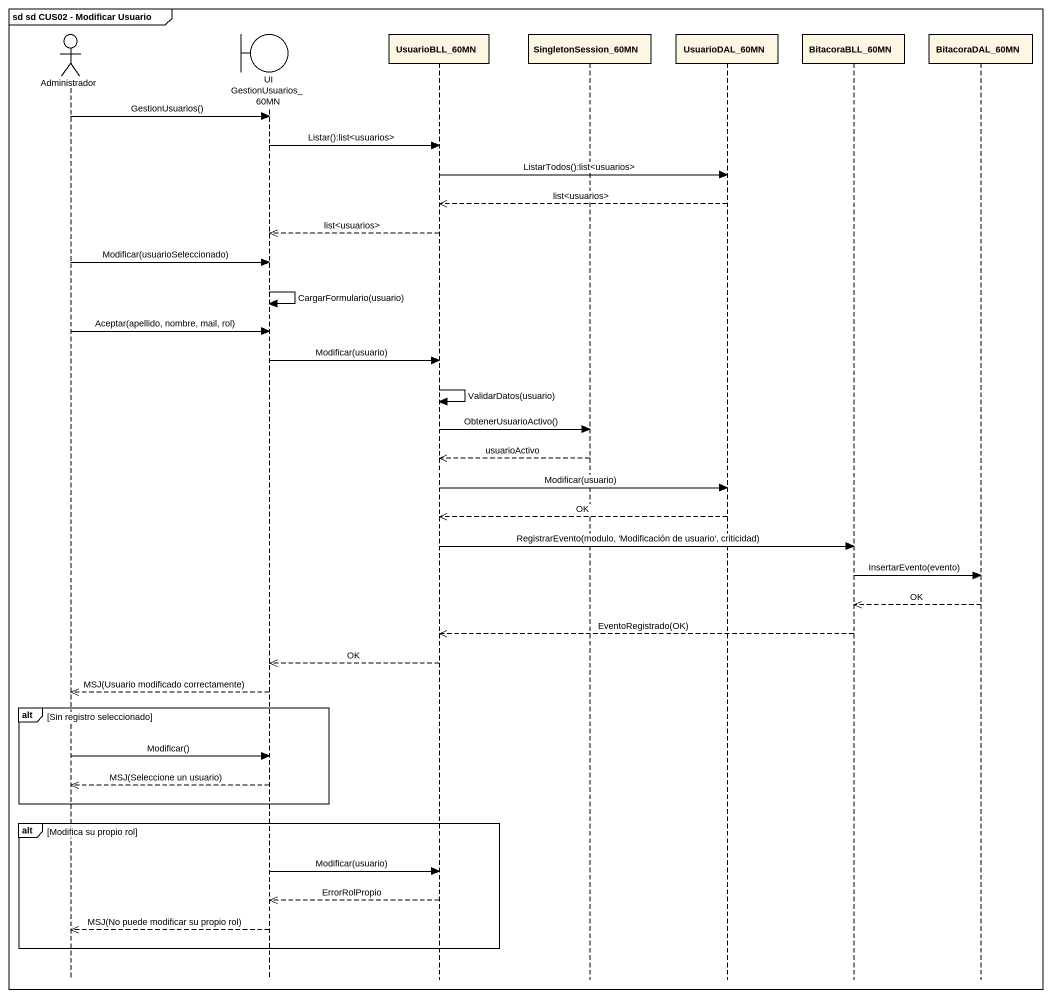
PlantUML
@startuml
mainframe sd sd CUS02 - Modificar Usuario
hide footbox
actor Administrador
boundary "UI GestionUsuarios_60MN" as UI_GestionUsuarios_60MN
participant UsuarioBLL_60MN
participant SingletonSession_60MN
participant UsuarioDAL_60MN
participant BitacoraBLL_60MN
participant BitacoraDAL_60MN

Administrador -> UI_GestionUsuarios_60MN : GestionUsuarios()
UI_GestionUsuarios_60MN -> UsuarioBLL_60MN : Listar():list<usuarios>
UsuarioBLL_60MN -> UsuarioDAL_60MN : ListarTodos():list<usuarios>
UsuarioDAL_60MN -->> UsuarioBLL_60MN : list<usuarios>
UsuarioBLL_60MN -->> UI_GestionUsuarios_60MN : list<usuarios>
Administrador -> UI_GestionUsuarios_60MN : Modificar(usuarioSeleccionado)
UI_GestionUsuarios_60MN -> UI_GestionUsuarios_60MN : CargarFormulario(usuario)
Administrador -> UI_GestionUsuarios_60MN : Aceptar(apellido, nombre, mail, rol)
UI_GestionUsuarios_60MN -> UsuarioBLL_60MN : Modificar(usuario)
UsuarioBLL_60MN -> UsuarioBLL_60MN : ValidarDatos(usuario)
UsuarioBLL_60MN -> SingletonSession_60MN : ObtenerUsuarioActivo()
SingletonSession_60MN -->> UsuarioBLL_60MN : usuarioActivo
UsuarioBLL_60MN -> UsuarioDAL_60MN : Modificar(usuario)
UsuarioDAL_60MN -->> UsuarioBLL_60MN : OK
UsuarioBLL_60MN -> BitacoraBLL_60MN : RegistrarEvento(modulo, 'Modificación de usuario', criticidad)
BitacoraBLL_60MN -> BitacoraDAL_60MN : InsertarEvento(evento)
BitacoraDAL_60MN -->> BitacoraBLL_60MN : OK
BitacoraBLL_60MN -->> UsuarioBLL_60MN : EventoRegistrado(OK)
UsuarioBLL_60MN -->> UI_GestionUsuarios_60MN : OK
UI_GestionUsuarios_60MN -->> Administrador : MSJ(Usuario modificado correctamente)
alt Sin registro seleccionado
  Administrador -> UI_GestionUsuarios_60MN : Modificar()
  UI_GestionUsuarios_60MN -->> Administrador : MSJ(Seleccione un usuario)
end
alt Modifica su propio rol
  UI_GestionUsuarios_60MN -> UsuarioBLL_60MN : Modificar(usuario)
  UsuarioBLL_60MN -->> UI_GestionUsuarios_60MN : ErrorRolPropio
  UI_GestionUsuarios_60MN -->> Administrador : MSJ(No puede modificar su propio rol)
end
@enduml
